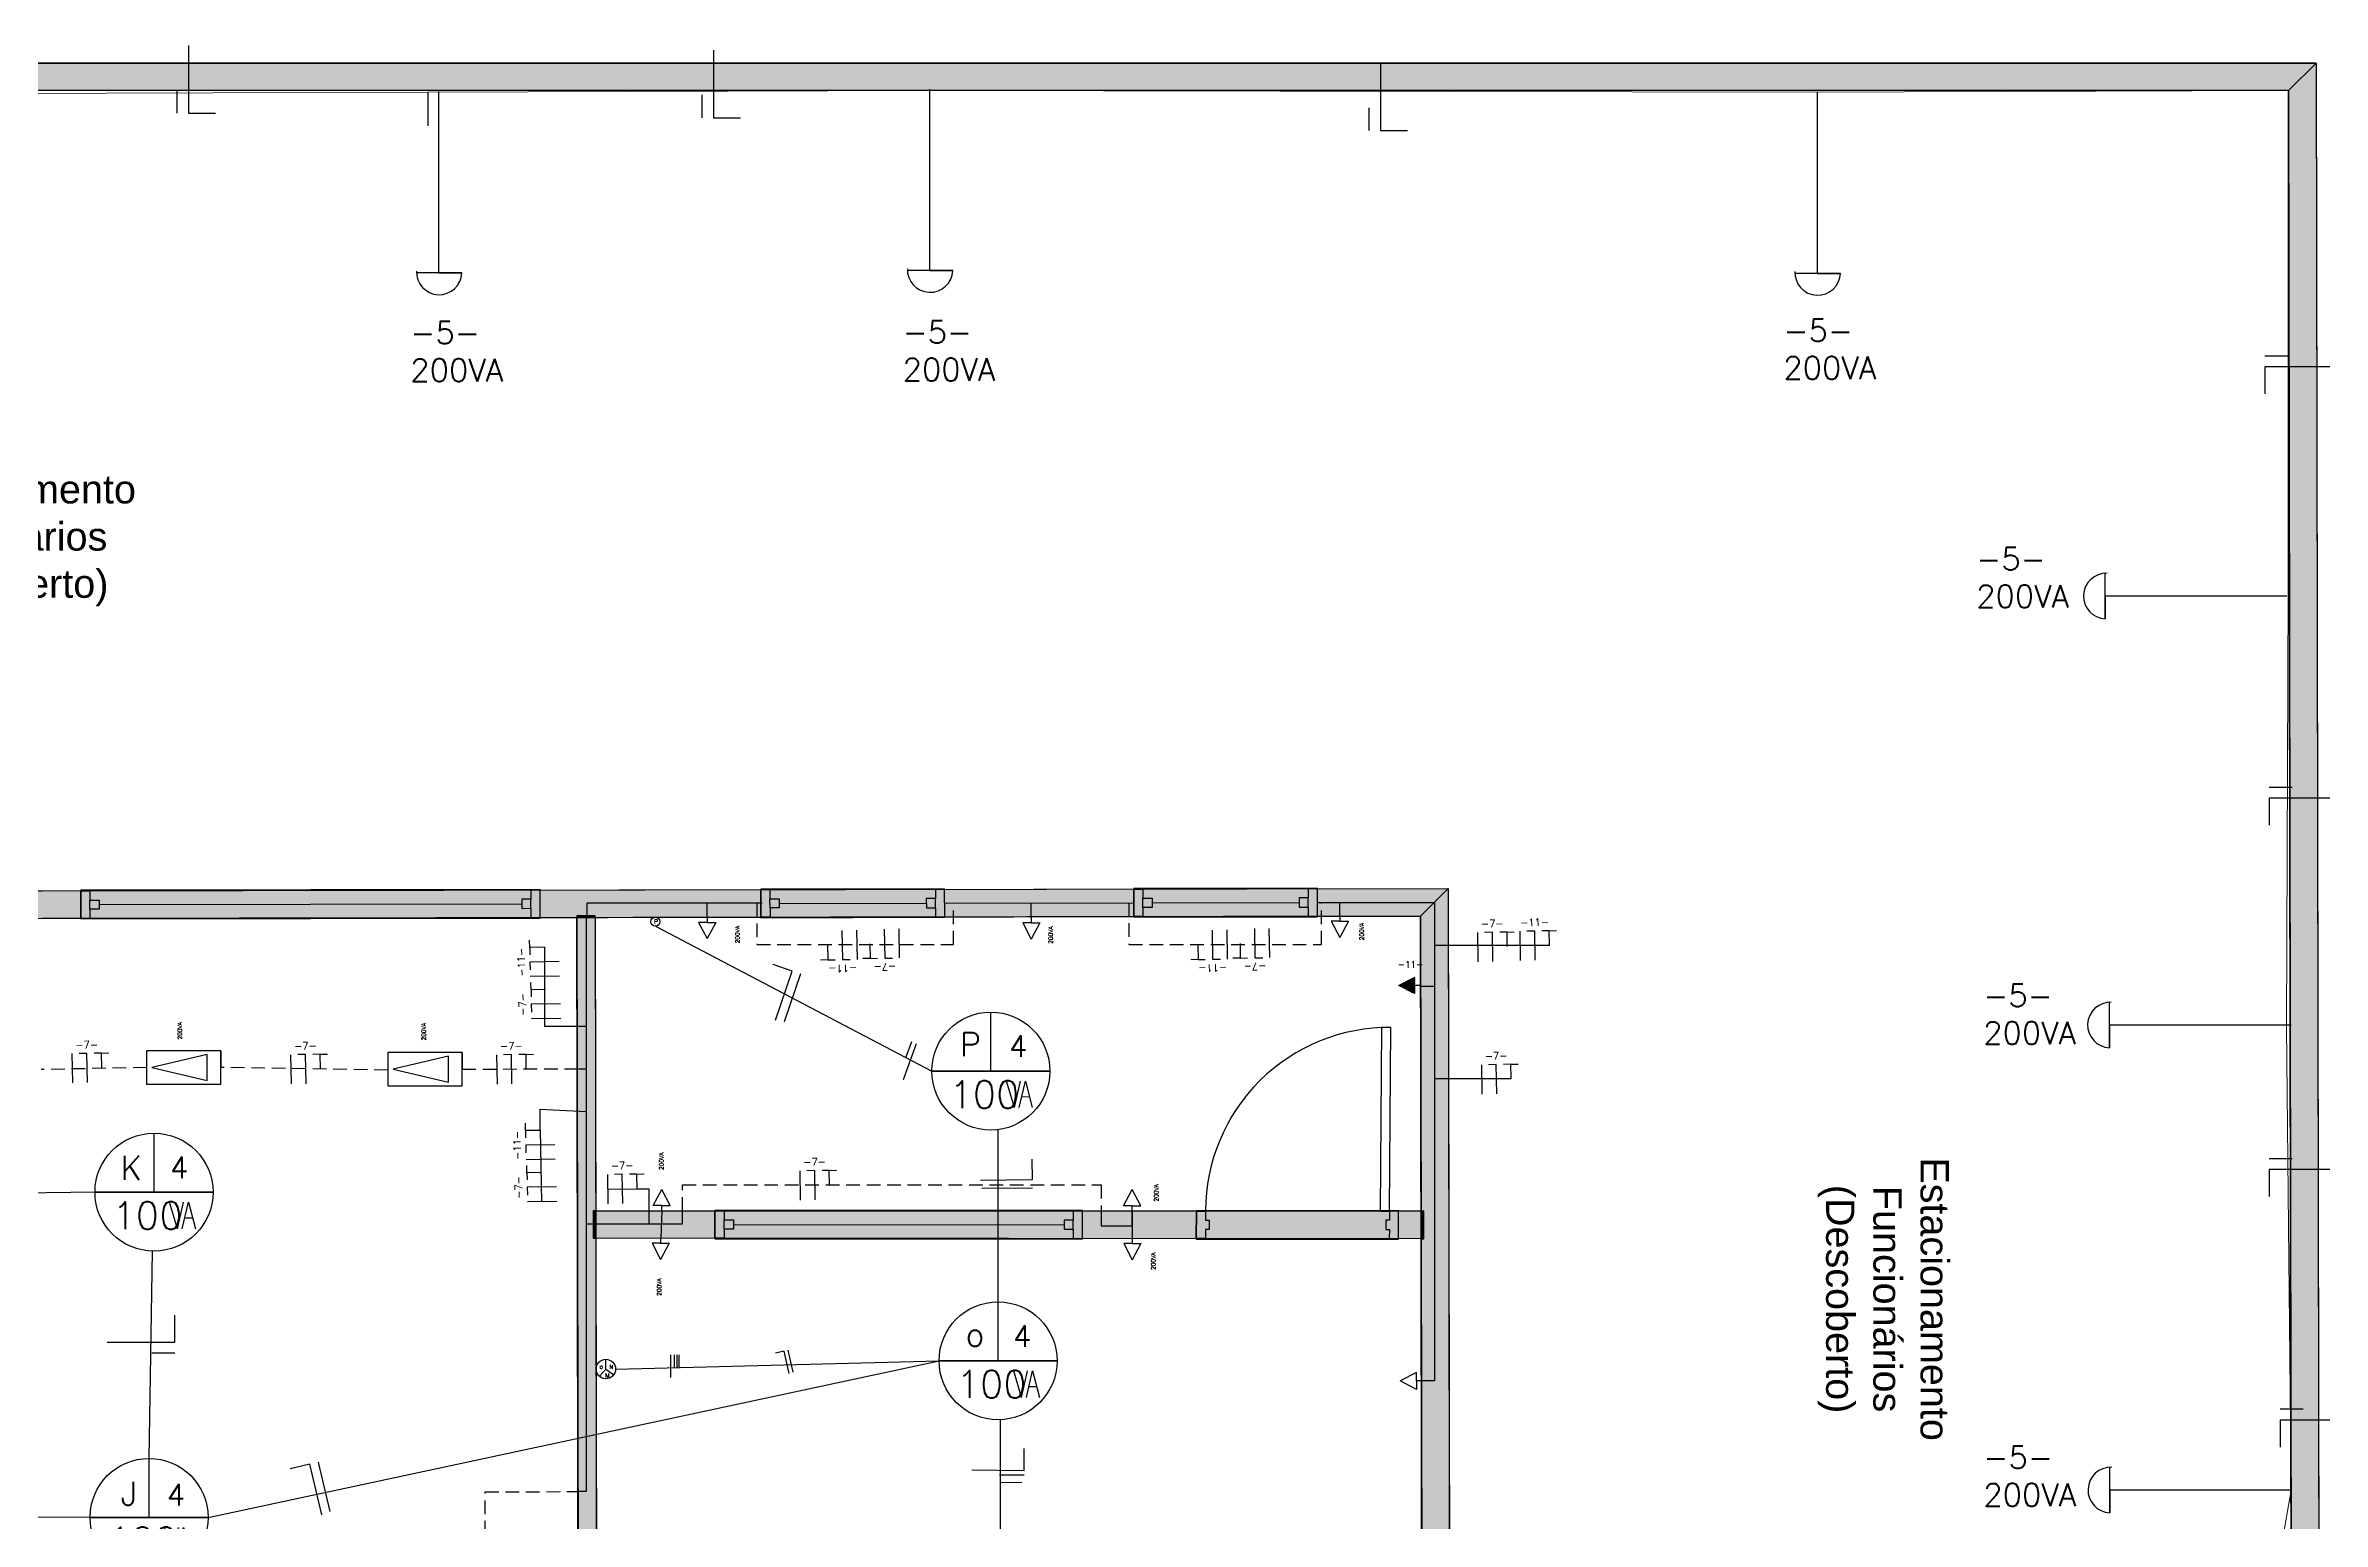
# Model space of a CAD drawing. Extents: x 15 to 36091, y -61 to 20359.
# Drawn here: x 11624 to 24012, y 12320 to 20354 of the extents above; entities that cross this region are included whole.
import ezdxf
from ezdxf.enums import TextEntityAlignment as Align

# ---------------------------------------------------------------- set-up
doc = ezdxf.new("R2010")
doc.units = 0
doc.header["$LTSCALE"] = 297
doc.header["$MEASUREMENT"] = 0
doc.linetypes.add('DASHED2', pattern=[0.375, 0.25, -0.125])
doc.linetypes.add('HIDDEN', pattern=[0.375, 0.25, -0.125])
doc.layers.get('0').update_dxf_attribs({"linetype": 'CONTINUOUS'})
for name, color, linetype in [('BUILDING_ENVELOPE', 7, 'CONTINUOUS'), ('circuito7', 20, 'CONTINUOUS'), ('CIRCUITOS', 7, 'CONTINUOUS'), ('ENVELOPE_DE_CONSTRUçãO', 7, 'CONTINUOUS'), ('LEGENDAS', 7, 'CONTINUOUS'), ('TOMADAS', 1, 'CONTINUOUS'), ('tomadas1', 250, 'CONTINUOUS')]:
    doc.layers.add(name, color=color, linetype=linetype)
doc.layers.add('circuito4', color=50, linetype='CONTINUOUS', lineweight=30)
doc.layers.add('circuito5', color=130, linetype='CONTINUOUS', lineweight=20)
doc.styles.get("Standard").update_dxf_attribs({"font": 'txt.shx'})

# ---------------------------------------------------------------- blocks, each defined once
blk = doc.blocks.new('A$Ce5f4a9b8')
for p, q in [((321, 321), (321, 642)), ((321, 321), (0, 321)), ((0, 321), (642, 321)), ((642, 321), (321, 321))]:
    blk.add_line(p, q)
at = {"linetype": 'ByBlock'}
for p, q in [((449, 122), (406, 266)), ((449, 122), (482, 266)), ((475, 122), (509, 266)), ((509, 266), (546, 122)), ((489, 181), (531, 182))]:
    blk.add_line(p, q, dxfattribs=at)
blk.add_circle((321, 321), 321)
blk.add_text('100', height=148.2).set_placement((95, 120))
blk = doc.blocks.new('A$C8bd6be3f')
for p, q in [((146, 146), (57, 47)), ((146, 146), (146, 291)), ((146, 146), (146, 146)), ((146, 146), (146, 146)), ((146, 146), (146, 146)), ((146, 146), (146, 146)), ((146, 146), (146, 146)), ((146, 146), (146, 146)), ((146, 146), (146, 146)), ((146, 146), (146, 146)), ((146, 146), (146, 146)), ((146, 146), (146, 146)), ((146, 146), (146, 146)), ((146, 146), (146, 146)), ((146, 146), (146, 146)), ((146, 146), (146, 146)), ((146, 146), (146, 146)), ((146, 146), (146, 146)), ((146, 146), (146, 146)), ((146, 146), (146, 146)), ((146, 146), (146, 146)), ((146, 146), (146, 146)), ((146, 146), (261, 65)), ((291, 146), (291, 146)), ((291, 146), (291, 146))]:
    blk.add_line(p, q)
blk.add_circle((146, 146), 146)
blk = doc.blocks.new('A$C7d9de176')
for p, q in [((288, 740), (0, 740)), ((288, 0), (288, 740)), ((410, 740), (410, 19))]:
    blk.add_line(p, q)
blk = doc.blocks.new('A$Cf66a4a23')
for p, q in [((0, 0), (0, 61.5)), ((8.7, 61.5), (8.7, 28.1)), ((16.2, 61.5), (16.2, 28.3)), ((21.8, 61.5), (21.8, 28.4))]:
    blk.add_line(p, q)
blk = doc.blocks.new('A$C657a848f')
for p, q in [((147, 368), (0, 368)), ((147, 0), (147, 368)), ((208, 368), (208, 243))]:
    blk.add_line(p, q)
blk = doc.blocks.new('A$C7866854b')
for p, q in [((48.4, 51.1), (48.4, 100.7)), ((48.4, 51.1), (450.6, 51.1)), ((48.4, 51.1), (48.4, 0)), ((48.4, 0), (48.4, 51.1))]:
    blk.add_line(p, q)
blk.add_arc((50.4, 50.4), 50.4, 87.7009, 267.7009)
blk = doc.blocks.new('tomadasub')
at = {"layer": 'tomadas1', "linetype": 'ByBlock'}
for p, q in [((12660, 9598), (12388, 9598)), ((12388, 9598), (12390, 9560)), ((12388, 9598), (12524, 9598)), ((12390, 9560), (12390, 8992)), ((12524, 9486), (12419, 9486)), ((12419, 9486), (12524, 9034)), ((12524, 9034), (12630, 9486)), ((12630, 9486), (12524, 9486)), ((12660, 8992), (12660, 9598)), ((12390, 8992), (12660, 8992))]:
    blk.add_line(p, q, dxfattribs=at)
blk = doc.blocks.new('tomada')
at = {"layer": 'tomadas1', "color": 0, "linetype": 'ByBlock'}
for p, q in [((22843, 814), (22890, 902)), ((22936, 814), (22890, 902)), ((22890, 814), (22843, 814)), ((22890, 785), (22890, 814)), ((22890, 814), (22936, 814))]:
    blk.add_line(p, q, dxfattribs=at)
blk = doc.blocks.new('tomada1')
at = {"layer": 'tomadas1', "color": 0, "linetype": 'ByBlock'}
for p, q in [((22646, 839), (22701, 945)), ((22756, 839), (22701, 945)), ((22701, 945), (22701, 839)), ((22701, 839), (22646, 839)), ((22701, 805), (22701, 839)), ((22701, 839), (22756, 839))]:
    blk.add_line(p, q, dxfattribs=at)
at = {"layer": 'tomadas1', "linetype": 'ByBlock'}
for p, q in [((22678, 901), (22701, 927)), ((22701, 933), (22685, 914)), ((22690, 924), (22701, 937)), ((22701, 940), (22696, 936)), ((22701, 937), (22701, 940)), ((22701, 927), (22701, 933)), ((22649, 839), (22701, 892)), ((22653, 839), (22649, 839)), ((22701, 897), (22651, 849)), ((22651, 849), (22655, 857)), ((22701, 887), (22653, 839)), ((22655, 857), (22701, 905)), ((22657, 839), (22701, 881)), ((22663, 839), (22657, 839)), ((22701, 911), (22662, 869)), ((22662, 869), (22667, 879)), ((22701, 876), (22663, 839)), ((22666, 839), (22701, 870)), ((22672, 839), (22666, 839)), ((22667, 879), (22701, 917)), ((22701, 924), (22672, 889)), ((22672, 889), (22678, 901)), ((22701, 866), (22672, 839)), ((22677, 839), (22701, 861)), ((22683, 839), (22677, 839)), ((22701, 856), (22683, 839)), ((22685, 914), (22690, 924)), ((22691, 839), (22701, 847)), ((22701, 917), (22701, 924)), ((22701, 905), (22701, 911)), ((22701, 892), (22701, 897)), ((22701, 881), (22701, 887)), ((22701, 870), (22701, 876)), ((22701, 861), (22701, 866)), ((22701, 847), (22701, 856))]:
    blk.add_line(p, q, dxfattribs=at)
blk = doc.blocks.new('tomada2')
at = {"layer": 'tomadas1', "linetype": 'ByBlock'}
for p, q in [((29391, 9636), (29327, 9710)), ((29327, 9700), (29406, 9606)), ((29421, 9577), (29327, 9680)), ((29327, 9663), (29438, 9546)), ((29453, 9516), (29327, 9646)), ((29327, 9646), (29327, 9626)), ((29327, 9626), (29466, 9492)), ((29468, 9461), (29327, 9610)), ((29327, 9610), (29327, 9596)), ((29327, 9596), (29451, 9461)), ((29371, 9674), (29391, 9636)), ((29406, 9606), (29421, 9577)), ((29431, 9461), (29327, 9580)), ((29327, 9580), (29327, 9566)), ((29327, 9566), (29416, 9461)), ((29394, 9461), (29327, 9549)), ((29327, 9549), (29327, 9536)), ((29327, 9536), (29374, 9461)), ((29361, 9461), (29327, 9508)), ((29327, 9508), (29327, 9484)), ((29327, 9484), (29348, 9461)), ((29374, 9461), (29361, 9461)), ((29416, 9461), (29394, 9461)), ((29451, 9461), (29431, 9461)), ((29438, 9546), (29453, 9516)), ((29466, 9492), (29482, 9461)), ((29482, 9461), (29468, 9461))]:
    blk.add_line(p, q, dxfattribs=at)
at = {"layer": 'tomadas1', "linetype": 'ByBlock', "xscale": 2.823590415479828, "yscale": 2.823590415479828, "zscale": 2.823590415479828}
blk.add_blockref('tomada1', (-34771, 7092), dxfattribs=at)
blk = doc.blocks.new('FASE_NEUTRO_TERRA')
for p, q in [((-0.15, -0.15), (-0.15, 0.15)), ((0, 0.15), (-0.08, 0.15)), ((0, -0.15), (0, 0.15)), ((0.15, 0.15), (0.075, 0.15)), ((0.15, 0), (0.15, 0.15)), ((0.15, 0.15), (0.225, 0.15))]:
    blk.add_line(p, q)
blk.add_attdef('FNT', text='', height=0.075).set_placement((0, 0.202), align=Align.CENTER)

msp = doc.modelspace()

# ---------------------------------------------------------------- hatches: boundary and pattern name
at = {"layer": 'BUILDING_ENVELOPE'}
for points in [[(23827, 20109), (15, 20109), (15, 20184), (15, 20259), (23977, 20259)], [(23977, 20259), (24012, 475), (23861, 624), (23827, 20109)], [(3955, 15740), (19255, 15766), (19105, 15616), (4105, 15590)], [(19255, 15766), (19281, 466), (19131, 616), (19105, 15616)], [(14618, 13862), (14618, 14012), (14603, 14012), (14603, 13862)], [(19108, 13859), (14618, 13862), (14618, 14012), (19108, 14009)], [(19108, 14009), (19108, 13859), (19123, 13859), (19123, 14009)]]:
    msp.add_hatch(color=253, dxfattribs=at).paths.add_polyline_path(points)
at = {"layer": 'ENVELOPE_DE_CONSTRUçãO'}
for points in [[(14515, 15608), (14615, 15608), (14615, 15618), (14515, 15618)], [(14615, 15608), (14641, 608), (14541, 608), (14515, 15608)]]:
    msp.add_hatch(color=253, dxfattribs=at).paths.add_polyline_path(points)

# ---------------------------------------------------------------- linework, layer by layer
for p, q in [((13705, 19917), (13705, 20101)), ((16292, 14726), (16362, 14923)), ((16335, 14932), (16305, 14847)), ((16948, 12598), (16949, 12718)), ((16664, 12601), (16948, 12598)), ((16948, 12572), (16814, 12573))]:
    msp.add_line(p, q)
at = {"linetype": 'ByBlock'}
for p, q in [((14338, 15446), (14338, 15016)), ((19807, 15456), (19180, 15456)), ((14338, 15016), (14565, 15016)), ((19598, 14729), (19180, 14729)), ((14315, 14450), (14315, 14565)), ((14315, 14565), (14565, 14552)), ((14315, 14450), (14322, 14061)), ((14683, 14130), (14842, 14132)), ((14842, 14132), (14907, 14132)), ((14907, 14132), (14907, 13940)), ((16819, 12533), (16936, 12534))]:
    msp.add_line(p, q, dxfattribs=at)
at = {"linetype": 'HIDDEN'}
msp.add_line((16819, 12533), (16819, 12533), dxfattribs=at)
msp.add_circle((14942, 15585), 24.8)
at = {"layer": 'BUILDING_ENVELOPE', "color": 7, "linetype": 'Continuous'}
for p, q in [((23977, 20259), (24012, 475)), ((23827, 20109), (23861, 624)), ((3955, 15740), (19255, 15766)), ((11815, 15603), (11815, 15753)), ((11815, 15753), (11865, 15753)), ((11815, 15603), (11815, 15753)), ((11865, 15753), (11865, 15703)), ((14315, 15758), (14265, 15758)), ((14265, 15758), (14265, 15708)), ((14315, 15608), (14315, 15758)), ((14315, 15608), (14315, 15758)), ((15516, 15610), (15515, 15760)), ((15515, 15760), (15565, 15760)), ((15516, 15610), (15515, 15760)), ((15565, 15760), (15565, 15710)), ((16515, 15761), (16465, 15761)), ((16465, 15761), (16465, 15711)), ((16516, 15611), (16515, 15761)), ((16516, 15611), (16515, 15761)), ((17544, 15613), (17544, 15763)), ((17544, 15763), (17594, 15763)), ((17544, 15613), (17544, 15763)), ((17594, 15763), (17594, 15713)), ((18544, 15765), (18494, 15765)), ((18494, 15765), (18494, 15715)), ((18544, 15615), (18544, 15765)), ((18544, 15615), (18544, 15765)), ((19255, 15766), (19281, 466)), ((4105, 15590), (19105, 15616)), ((11865, 15653), (11865, 15603)), ((11915, 15678), (14215, 15682)), ((14265, 15658), (14265, 15608)), ((15566, 15610), (15516, 15610)), ((15566, 15660), (15566, 15610)), ((15616, 15685), (16416, 15686)), ((16466, 15661), (16466, 15611)), ((16466, 15611), (16516, 15611)), ((17594, 15613), (17544, 15613)), ((17594, 15663), (17594, 15613)), ((17644, 15688), (18444, 15690)), ((18494, 15665), (18494, 15615)), ((18494, 15615), (18544, 15615)), ((19105, 15616), (19131, 616)), ((11865, 15603), (11815, 15603)), ((14265, 15608), (14315, 15608)), ((19108, 14009), (14618, 14012)), ((15266, 13862), (15266, 14012)), ((15266, 14012), (15316, 14012)), ((15266, 13862), (15266, 14012)), ((15316, 14012), (15316, 13962)), ((17265, 14010), (17215, 14011)), ((17215, 14011), (17215, 13961)), ((17265, 13860), (17265, 14010)), ((17265, 13860), (17265, 14010)), ((17884, 13860), (17885, 14010)), ((17884, 13860), (17885, 14010)), ((17885, 14010), (17935, 14010)), ((17935, 14010), (17935, 13960)), ((18985, 14010), (18935, 14010)), ((18935, 14010), (18935, 13960)), ((18984, 13860), (18985, 14010)), ((18984, 13860), (18985, 14010)), ((15316, 13912), (15316, 13862)), ((15366, 13937), (17165, 13936)), ((17215, 13911), (17215, 13861)), ((17935, 13910), (17934, 13860)), ((17935, 13960), (17955, 13960)), ((17955, 13910), (17935, 13910)), ((17955, 13960), (17955, 13910)), ((18935, 13960), (18915, 13960)), ((18915, 13960), (18915, 13910)), ((18915, 13910), (18935, 13910)), ((18935, 13910), (18934, 13860)), ((19108, 13859), (14618, 13862)), ((15316, 13862), (15266, 13862)), ((17215, 13861), (17265, 13860)), ((17934, 13860), (17884, 13860)), ((18934, 13860), (18984, 13860))]:
    msp.add_line(p, q, dxfattribs=at)
for points in [[(23827, 20109), (15, 20109), (15, 20184), (15, 20259), (23977, 20259)], [(23977, 20259), (24012, 475), (23861, 624), (23827, 20109)], [(3955, 15740), (19255, 15766), (19105, 15616), (4105, 15590)], [(11815, 15601), (14315, 15605), (14315, 15760), (11815, 15756)], [(15516, 15607), (16516, 15609), (16515, 15764), (15515, 15762)], [(17544, 15611), (18544, 15612), (18544, 15768), (17544, 15766)], [(19255, 15766), (19281, 466), (19131, 616), (19105, 15616)], [(11865, 15703), (11915, 15703), (11915, 15653), (11865, 15653)], [(14265, 15708), (14215, 15707), (14215, 15657), (14265, 15658)], [(15565, 15710), (15615, 15710), (15616, 15660), (15566, 15660)], [(16465, 15711), (16415, 15711), (16416, 15661), (16466, 15661)], [(17594, 15713), (17644, 15713), (17644, 15663), (17594, 15663)], [(18494, 15715), (18444, 15715), (18444, 15665), (18494, 15665)], [(18893, 15010), (18885, 14010), (18935, 14010), (18943, 15010)], [(14618, 13862), (14618, 14012), (14603, 14012), (14603, 13862)], [(19108, 13859), (14618, 13862), (14618, 14012), (19108, 14009)], [(15266, 13859), (17265, 13858), (17265, 14013), (15266, 14014)], [(17884, 13858), (18984, 13857), (18985, 14012), (17885, 14013)], [(19108, 14009), (19108, 13859), (19123, 13859), (19123, 14009)], [(15316, 13962), (15366, 13962), (15366, 13912), (15316, 13912)], [(17215, 13961), (17165, 13961), (17165, 13911), (17215, 13911)]]:
    msp.add_lwpolyline(points, close=True, dxfattribs=at)
for points in [[(23977, 20259), (15, 20259), (15, 20184)], [(23827, 20109), (15, 20109), (15, 20184)]]:
    msp.add_lwpolyline(points, dxfattribs=at)
msp.add_arc((18935, 14010), 1000, 89.516, 179.9679, dxfattribs=at)
at = {"layer": 'circuito4'}
for p, q in [((14942, 15560), (16446, 14772)), ((16806, 13516), (16806, 14453)), ((11893, 14113), (9076, 14071)), ((12187, 12664), (12206, 13792)), ((12508, 12343), (16485, 13195)), ((14725, 13150), (16485, 13195)), ((16819, 12265), (16819, 12874)), ((11866, 12343), (9076, 12344))]:
    msp.add_line(p, q, dxfattribs=at)
at = {"layer": 'circuito5'}
for p, q in [((13705, 20101), (10863, 20092)), ((16420, 20109), (13705, 20101)), ((21215, 20101), (16420, 20109)), ((23825, 20109), (21215, 20101)), ((23825, 17380), (23825, 20109)), ((23816, 15010), (23825, 17380)), ((23841, 12490), (23816, 15010)), ((23777, 12127), (23841, 12490)), ((23859, 10635), (23841, 12490))]:
    msp.add_line(p, q, dxfattribs=at)
at = {"layer": 'circuito7', "linetype": 'ByBlock'}
for p, q in [((14565, 15618), (14565, 12483)), ((14571, 15610), (14571, 15688)), ((14571, 15688), (15522, 15687)), ((15223, 15610), (15224, 15690)), ((16516, 15686), (17544, 15688)), ((16987, 15608), (16987, 15687)), ((18544, 15690), (18663, 15690)), ((18663, 15690), (18663, 15615)), ((18663, 15690), (19180, 15690)), ((19180, 15690), (19180, 13086)), ((19105, 15234), (19180, 15234)), ((14516, 14784), (14565, 14784)), ((14976, 14012), (14971, 13862)), ((15089, 13940), (15089, 14012)), ((17367, 14010), (17367, 13930)), ((17535, 13930), (17535, 14010)), ((17535, 14010), (17535, 13860)), ((14565, 13940), (15089, 13940)), ((17367, 13930), (17535, 13930)), ((19180, 13086), (19109, 13086)), ((14565, 12483), (14520, 12483))]:
    msp.add_line(p, q, dxfattribs=at)
at = {"layer": 'circuito7', "linetype": 'DASHED2'}
for p, q in [((15493, 15687), (15493, 15461)), ((16564, 15461), (16563, 15687)), ((17518, 15688), (17518, 15461)), ((18566, 15461), (18566, 15690)), ((15493, 15461), (16564, 15461)), ((17518, 15461), (18566, 15461)), ((15089, 14012), (15089, 14152)), ((15089, 14152), (17367, 14152)), ((17367, 14152), (17367, 13991)), ((14015, 12482), (14520, 12483)), ((14015, 7460), (14015, 12482))]:
    msp.add_line(p, q, dxfattribs=at)
at = {"layer": 'ENVELOPE_DE_CONSTRUçãO', "color": 7, "linetype": 'Continuous'}
for p, q in [((14515, 15608), (14541, 608)), ((14615, 15608), (14641, 608))]:
    msp.add_line(p, q, dxfattribs=at)
for points in [[(14515, 15608), (14615, 15608), (14615, 15618), (14515, 15618)], [(14615, 15608), (14641, 608), (14541, 608), (14515, 15608)]]:
    msp.add_lwpolyline(points, close=True, dxfattribs=at)
at = {"layer": 'TOMADAS', "linetype": 'DASHED2'}
for p, q in [((12174, 14792), (11600, 14780)), ((13486, 14777), (12579, 14792)), ((13891, 14783), (14516, 14784))]:
    msp.add_line(p, q, dxfattribs=at)

# ---------------------------------------------------------------- block references
for p, rotation in [((12548, 20354), 180), ((15405, 20329), 180), ((19034, 20259), 180), ((24066, 18458), 90), ((24090, 16110), 90), ((24090, 14089), 90), ((11959, 13444), 270), ((24149, 12725), 90)]:
    msp.add_blockref('A$C657a848f', p, dxfattribs=dict(rotation=rotation))
at = {"linetype": 'ByBlock', "xscale": 2.455685357941231, "yscale": 2.455685357941231, "zscale": 2.455685357941231, "rotation": 89.99999999999437}
for p in [(13889, 18998), (16560, 19011), (21389, 18995)]:
    msp.add_blockref('A$C7866854b', p, dxfattribs=at)
at = {"linetype": 'ByBlock', "xscale": 2.455685357941231, "yscale": 2.455685357941231, "zscale": 2.455685357941231}
for p in [(22711, 17234), (22734, 14899), (22736, 12368)]:
    msp.add_blockref('A$C7866854b', p, dxfattribs=at)
for p, xscale, yscale, zscale, rotation in [((15491, 15084), 0.382295268817652, 0.382295268817652, 0.382295268817652, 341.1547902409225), ((16709, 14289), 0.382295268817652, 0.382295268817652, 0.382295268817652, 270.6596562429402), ((15623, 13115), 0.1685137726688186, 0.1685137726688186, 0.1685137726688186, 13.27384373926433), ((13020, 12332), 0.3822952688176521, 0.3822952688176521, 0.3822952688176521, 13.27384373926433)]:
    msp.add_blockref('A$C7d9de176', p, dxfattribs=dict(xscale=xscale, yscale=yscale, zscale=zscale, rotation=rotation))
for p in [(16446, 14451), (11893, 13792), (16485, 12874), (11866, 12022)]:
    msp.add_blockref('A$Ce5f4a9b8', p)
for name, p, xscale, yscale, zscale in [('A$C8bd6be3f', (14619, 13097), 0.3637294409577436, 0.3637294409577436, 0.3637294409577436), ('A$Cf66a4a23', (15026, 13104), 2.00045153936908, 2.00045153936908, 2.00045153936908)]:
    msp.add_blockref(name, p, dxfattribs=dict(xscale=xscale, yscale=yscale, zscale=zscale))
at = {"layer": 'CIRCUITOS', "xscale": 529.6691915631401, "yscale": 529.6691915631401, "zscale": 529.6691915631401}
for p, rotation, values in [((14339, 15367), 90.9951453270413, {'FNT': '-11-'}), ((15958, 15458), 180.9951453270412, {'FNT': '-11-'}), ((16188, 15466), 180.9951453270412, {'FNT': '-7-'}), ((17972, 15460), 180.9951453270412, {'FNT': '-11-'}), ((18202, 15468), 180.9951453270412, {'FNT': '-7-'}), ((19497, 15448), 0.9951453270411595, {'FNT': '-7-'}), ((19727, 15455), 0.9951453270411595, {'FNT': '-11-'}), ((14346, 15137), 90.9951453270413, {'FNT': '-7-'}), ((11850, 14789), 0.9951453270411851, {'FNT': '-7-'}), ((13040, 14783), 0.9951453270411851, {'FNT': '-7-'}), ((14160, 14782), 0.9951453270411851, {'FNT': '-7-'}), ((19518, 14728), 0.9951453270411851, {'FNT': '-7-'}), ((14316, 14370), 90.9951453270413, {'FNT': '-11-'}), ((14324, 14141), 90.9951453270413, {'FNT': '-7-'}), ((14763, 14131), 0.995145327041172, {'FNT': '-7-'}), ((15810, 14151), 0.995145327041172, {'FNT': '-7-'})]:
    msp.add_blockref('FASE_NEUTRO_TERRA', p, dxfattribs=dict(at, rotation=rotation)).add_auto_attribs(values)
at = {"layer": 'tomadas1', "linetype": 'ByBlock'}
for p, rotation in [((38113, 16395), 180), ((41555, 16402), 180), ((39877, 16393), 180), ((37860, 14649), 180), ((40426, 14647), 180), ((19896, -9804), 90)]:
    msp.add_blockref('tomada', p, dxfattribs=dict(at, rotation=rotation))
for name, p, xscale, yscale, zscale, rotation in [('tomada2', (21762, 6900), 0.284295121031884, 0.284295121031884, 0.284295121031884, 89.99999999999999), ('tomadasub', (6167, 23158), 0.6679866069573245, 0.6679866069573245, 0.6679866069573245, 270), ('tomadasub', (7480, 23149), 0.6679866069573245, 0.6679866069573245, 0.6679866069573245, 270)]:
    msp.add_blockref(name, p, dxfattribs=dict(at, xscale=xscale, yscale=yscale, zscale=zscale, rotation=rotation))
for p in [(-7913, 13226), (-5354, 13225)]:
    msp.add_blockref('tomada', p, dxfattribs=at)

# ---------------------------------------------------------------- texts
at = {"attachment_point": 1}
for s, width, gutter_width, insert, char_height in [('-5-\\P200VA', 157.08, 612, (13609, 18853), 122.5), ('-5-\\P200VA', 157.08, 612, (16287, 18856), 122.5), ('-5-\\P200VA', 157.08, 612, (21079, 18865), 122.5), ('-5-\\P200VA', 157.08, 612, (22128, 17622), 122.5), ('P', 11.64, 115, (14935, 15598), 23.1), ('-5-\\P200VA', 157.08, 612, (22166, 15245), 122.5), ('P', 64.97, 643, (16597, 14982), 129), ('4', 30.26, 580, (16866, 14965), 116), ('K', 64.97, 643, (12032, 14310), 129), ('4', 30.26, 580, (12301, 14305), 116), ('4', 30.26, 580, (16888, 13387), 116), ('o', 64.97, 643, (16628, 13403), 129), ('o', 11.64, 115, (14638, 13175), 23.1), ('N', 11.64, 115, (14691, 13174), 23.1), ('M', 11.64, 115, (14669, 13127), 23.1), ('-5-\\P200VA', 157.08, 612, (22167, 12731), 122.5), ('J', 64.97, 643, (12034, 12536), 129), ('4', 30.26, 580, (12284, 12523), 116)]:
    msp.add_mtext_dynamic_manual_height_columns(s, width=width, gutter_width=gutter_width, heights=[0], dxfattribs=dict(at, insert=insert, char_height=char_height))
at = {"insert": (11344, 17659), "char_height": 154.1, "width": 2542.82, "attachment_point": 5}
msp.add_mtext('\\C7;\\fArial|b0|i0|;\\H154.10029677674;Estacionamento \\PFuncionários\\P(Descoberto)', dxfattribs=at)
at = {"linetype": 'ByBlock', "insert": (18981, 15370), "char_height": 35.2, "attachment_point": 1}
msp.add_mtext_dynamic_manual_height_columns('-11-', width=30.72, gutter_width=176, heights=[0], dxfattribs=at)
at = {"insert": (21622, 13531), "char_height": 154.1, "width": 2542.82, "attachment_point": 5, "rotation": 270}
msp.add_mtext('\\C7;\\fArial|b0|i0|;\\H154.10029677674;Estacionamento \\PFuncionários\\P(Descoberto)', dxfattribs=at)
at = {"layer": 'LEGENDAS', "linetype": 'ByBlock', "char_height": 23.1, "attachment_point": 1, "rotation": 90}
for insert in [(15377, 15468), (17081, 15465), (18773, 15484), (12343, 14944), (13670, 14939), (14963, 14234), (17655, 14062), (17639, 13690), (14951, 13549)]:
    msp.add_mtext_dynamic_manual_height_columns('200VA', width=24.32, gutter_width=116, heights=[0], dxfattribs=dict(at, insert=insert))

doc.saveas('drawing.dxf')
